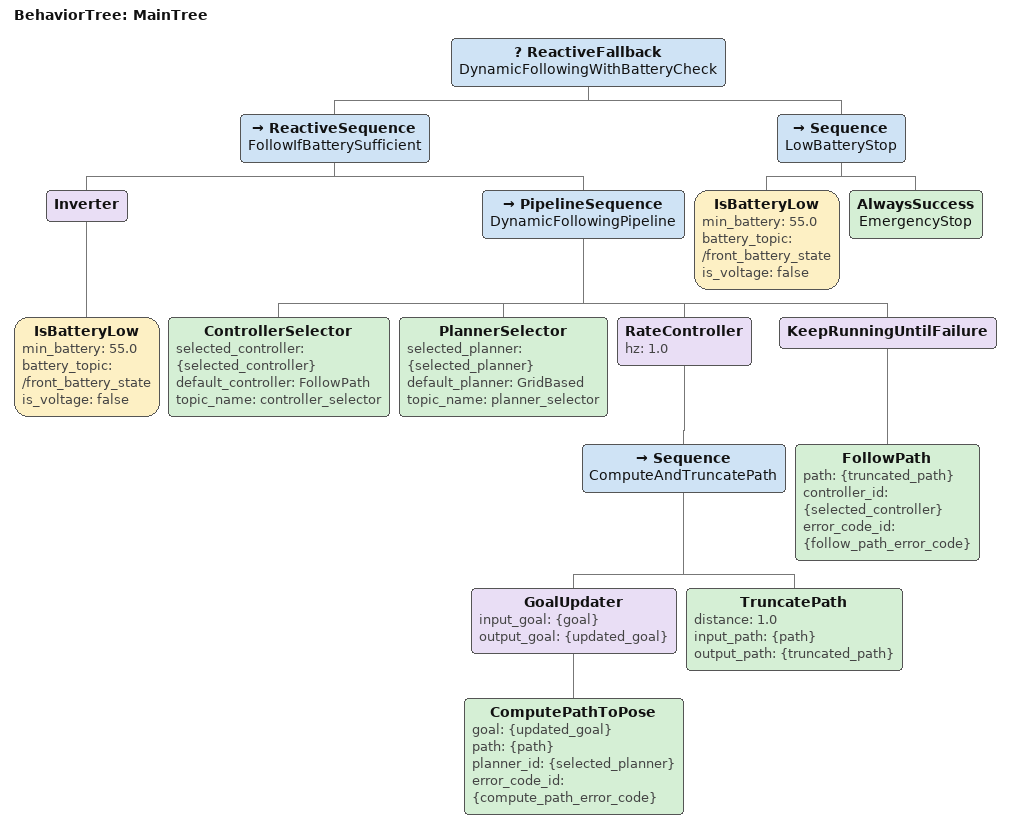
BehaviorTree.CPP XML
<root BTCPP_format="4" main_tree_to_execute="MainTree">
  <BehaviorTree ID="MainTree">
    <ReactiveFallback name="DynamicFollowingWithBatteryCheck">

      <!-- Verificare baterie - oprește dacă bateria e scăzută -->
      <ReactiveSequence name="FollowIfBatterySufficient">
        <!-- Verifică dacă bateria NU e scăzută -->
        <Inverter>
          <IsBatteryLow min_battery="55.0"
                        battery_topic="/front_battery_state"
                        is_voltage="false"/>
        </Inverter>

        <!-- Dynamic following loop -->
        <PipelineSequence name="DynamicFollowingPipeline">
          <!-- Selectors pentru planner și controller -->
          <ControllerSelector selected_controller="{selected_controller}"
                              default_controller="FollowPath"
                              topic_name="controller_selector"/>
          <PlannerSelector selected_planner="{selected_planner}"
                           default_planner="GridBased"
                           topic_name="planner_selector"/>

          <!-- Replanificare continuă la 1 Hz -->
          <RateController hz="1.0">
            <Sequence name="ComputeAndTruncatePath">
              <!-- Primește actualizări de goal dinamic -->
              <GoalUpdater input_goal="{goal}" output_goal="{updated_goal}">
                <ComputePathToPose goal="{updated_goal}"
                                   path="{path}"
                                   planner_id="{selected_planner}"
                                   error_code_id="{compute_path_error_code}"/>
              </GoalUpdater>

              <!-- Scurtează path-ul pentru a menține distanța de 1.0m -->
              <TruncatePath distance="1.0"
                            input_path="{path}"
                            output_path="{truncated_path}"/>
            </Sequence>
          </RateController>

          <!-- Urmărire continuă - se oprește la pierderea obiectului -->
          <KeepRunningUntilFailure>
            <FollowPath path="{truncated_path}"
                        controller_id="{selected_controller}"
                        error_code_id="{follow_path_error_code}"/>
          </KeepRunningUntilFailure>
        </PipelineSequence>
      </ReactiveSequence>

      <!-- Comportament baterie scăzută -->
      <Sequence name="LowBatteryStop">
        <IsBatteryLow min_battery="55.0"
                      battery_topic="/front_battery_state"
                      is_voltage="false"/>
        <!-- Oprește robotul -->
        <AlwaysSuccess name="EmergencyStop"/>
      </Sequence>

    </ReactiveFallback>
  </BehaviorTree>
</root>
